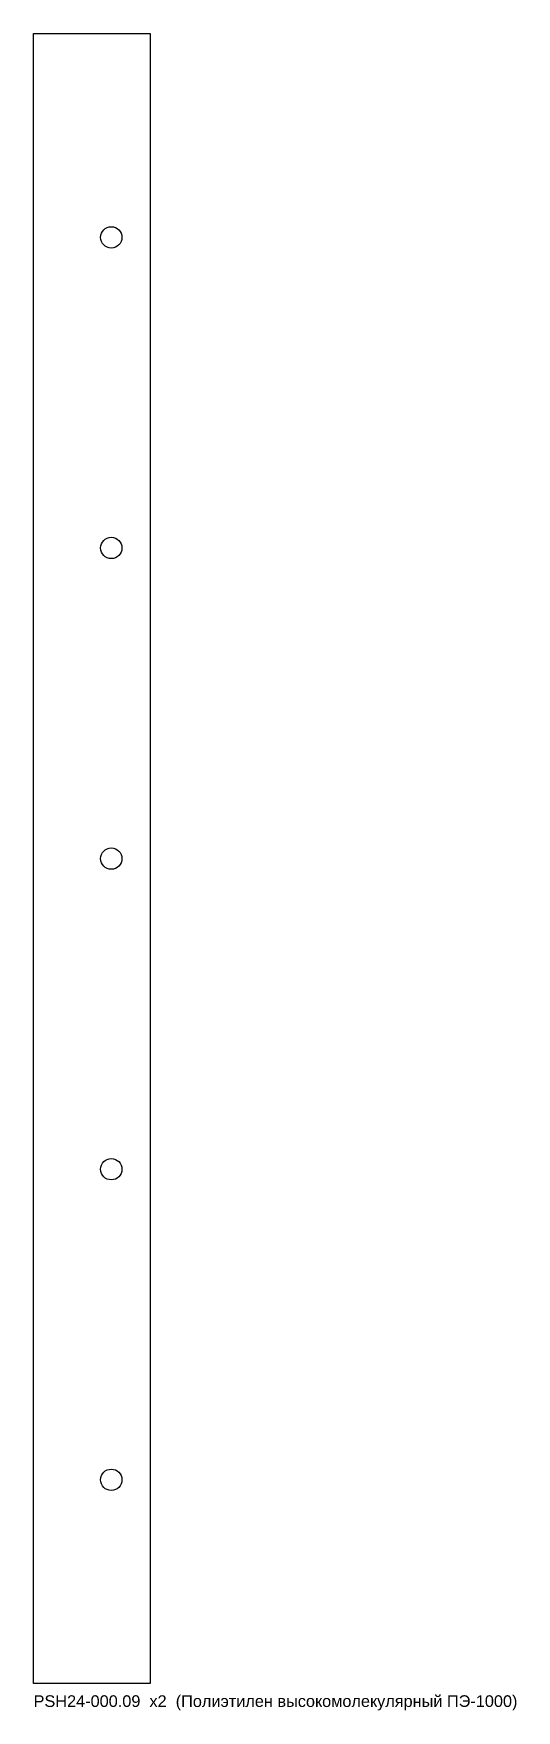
# Model space of a CAD drawing. Header units: millimetres. Extents: x 0 to 248, y -439 to 425.
import ezdxf

# ---------------------------------------------------------------- set-up
doc = ezdxf.new("R2010")
doc.units = ezdxf.units.MM
for name, color, linetype in [('CUT', 1, 'Continuous'), ('CUT_INNER', 3, 'Continuous'), ('MARK', 5, 'Continuous')]:
    doc.layers.add(name, color=color, linetype=linetype)
doc.styles.add('GOST', font='Arial')

msp = doc.modelspace()

# ---------------------------------------------------------------- linework, layer by layer
at = {"layer": 'CUT'}
for p, q in [((0, 425), (60, 425)), ((0, -425), (0, 425)), ((60, 425), (60, -425)), ((60, -425), (0, -425))]:
    msp.add_line(p, q, dxfattribs=at)
at = {"layer": 'CUT_INNER'}
for centre in [(40, 320), (40, 160), (40, 0), (40, -160), (40, -320)]:
    msp.add_circle(centre, 5.5, dxfattribs=at)

# ---------------------------------------------------------------- texts
at = {"layer": 'MARK', "style": 'GOST'}
msp.add_text('PSH24-000.09  x2  (Полиэтилен высокомолекулярный ПЭ-1000)', height=6, dxfattribs=at).set_placement((0, -437))

doc.saveas('drawing.dxf')
